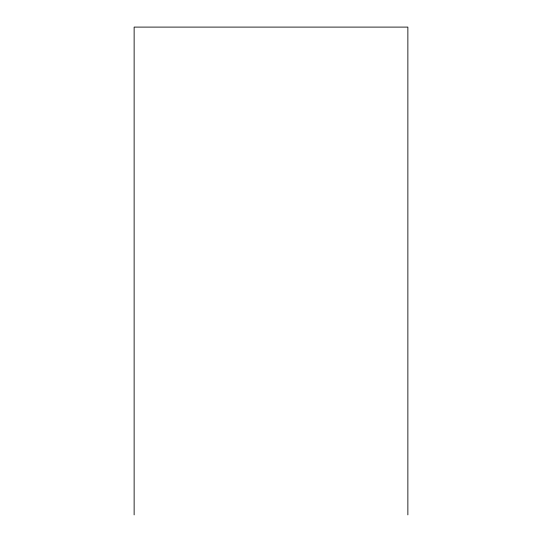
<?xml version="1.0" encoding="UTF-8"?>
<svg xmlns="http://www.w3.org/2000/svg" width="542" height="542" viewBox="0 0 542 542"><rect width="100%" height="100%" fill="white"/><g stroke="black" fill="none" stroke-linecap="round" stroke-linejoin="round"><path stroke-width="0.81" d="M407.869 514.9L407.869 27.1L134.131 27.1L134.131 514.9"/></g></svg>
